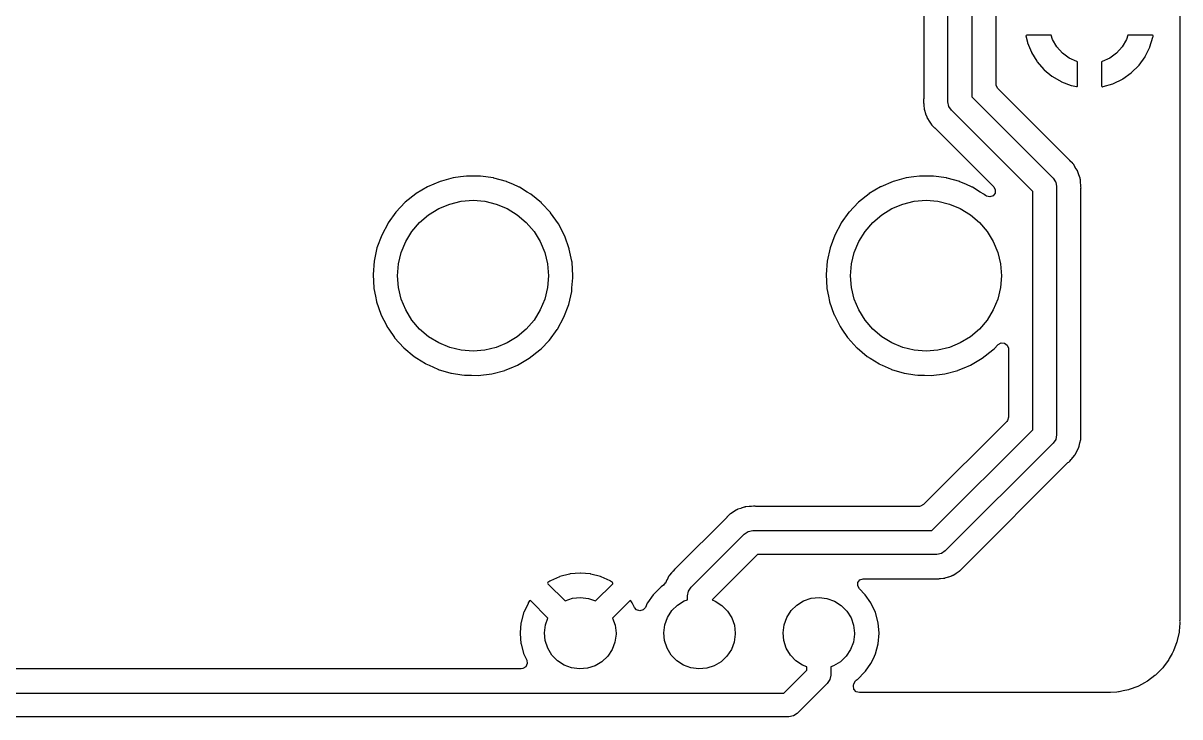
# Model space of a CAD drawing. Extents: x 191.4 to 239.9, y -111.5 to -57.3.
# Drawn here: x 215.64 to 239.89, y -111.48 to -96.93 of the extents above; entities that cross this region are included whole.
import ezdxf

# ---------------------------------------------------------------- set-up
doc = ezdxf.new("R2010")
doc.units = 0
doc.layers.add('BLACK', color=7, linetype='CONTINUOUS')

msp = doc.modelspace()

# ---------------------------------------------------------------- linework, layer by layer
at = {"layer": 'BLACK', "linetype": 'CONTINUOUS'}
for p, q in [((239.893, -83.7082), (239.893, -109.431)), ((235.03, -98.5774), (235.03, -89.4842)), ((234.522, -89.4971), (234.522, -98.5103)), ((235.53, -89.5878), (235.53, -98.4738)), ((236.039, -98.211), (236.039, -89.8506)), ((236.668, -97.1844), (236.666, -97.1944)), ((236.666, -97.1944), (236.697, -97.3288)), ((236.681, -97.1804), (236.668, -97.1844)), ((237.192, -97.1804), (236.681, -97.1804)), ((237.221, -97.2721), (237.192, -97.1804)), ((238.804, -97.1804), (238.775, -97.2721)), ((239.317, -97.1804), (238.804, -97.1804)), ((239.266, -97.4231), (239.328, -97.2193)), ((239.33, -97.1842), (239.317, -97.1804)), ((239.328, -97.2193), (239.331, -97.2092)), ((239.332, -97.1984), (239.33, -97.1842)), ((239.331, -97.2092), (239.332, -97.1984)), ((236.697, -97.3288), (236.7, -97.3387)), ((236.7, -97.3387), (236.78, -97.536)), ((237.31, -97.426), (237.221, -97.2721)), ((237.429, -97.5581), (237.31, -97.426)), ((238.686, -97.426), (238.567, -97.5581)), ((238.775, -97.2721), (238.686, -97.426)), ((239.168, -97.6236), (239.263, -97.4327)), ((239.263, -97.4327), (239.266, -97.4231)), ((236.78, -97.536), (236.784, -97.5452)), ((236.784, -97.5452), (236.896, -97.7268)), ((236.896, -97.7268), (236.902, -97.7351)), ((236.902, -97.7351), (237.041, -97.8961)), ((237.573, -97.6625), (237.429, -97.5581)), ((237.735, -97.7348), (237.573, -97.6625)), ((237.744, -97.7366), (237.735, -97.7348)), ((237.744, -98.2455), (237.744, -97.7366)), ((238.261, -97.7348), (238.252, -97.7366)), ((238.252, -97.7366), (238.252, -98.2449)), ((238.423, -97.6625), (238.261, -97.7348)), ((238.567, -97.5581), (238.423, -97.6625)), ((239.039, -97.8054), (239.163, -97.6324)), ((239.163, -97.6324), (239.168, -97.6236)), ((237.041, -97.8961), (237.049, -97.9033)), ((237.049, -97.9033), (237.212, -98.0393)), ((238.7, -98.0939), (238.873, -97.9702)), ((238.873, -97.9702), (238.881, -97.9635)), ((238.881, -97.9635), (239.032, -97.8132)), ((239.032, -97.8132), (239.039, -97.8054)), ((236.042, -98.2378), (236.039, -98.211)), ((237.212, -98.0393), (237.221, -98.0452)), ((237.221, -98.0452), (237.405, -98.1527)), ((237.405, -98.1527), (237.414, -98.1571)), ((237.414, -98.1571), (237.613, -98.2331)), ((238.286, -98.2578), (238.49, -98.1966)), ((238.49, -98.1966), (238.5, -98.1928)), ((238.5, -98.1928), (238.691, -98.0991)), ((238.691, -98.0991), (238.7, -98.0939)), ((236.076, -98.3001), (236.042, -98.2378)), ((237.585, -99.8099), (236.076, -98.3001)), ((237.613, -98.2331), (237.623, -98.236)), ((237.623, -98.236), (237.726, -98.257)), ((237.726, -98.257), (237.74, -98.2558)), ((237.74, -98.2558), (237.744, -98.2455)), ((238.252, -98.2449), (238.256, -98.2588)), ((238.256, -98.2588), (238.269, -98.2608)), ((238.269, -98.2608), (238.276, -98.2599)), ((238.276, -98.2599), (238.286, -98.2578)), ((234.52, -98.5293), (234.517, -98.5507)), ((234.517, -98.5507), (234.518, -98.558)), ((234.518, -98.558), (234.518, -98.558)), ((234.518, -98.558), (234.521, -98.6034)), ((234.522, -98.5103), (234.52, -98.5293)), ((234.521, -98.6034), (234.522, -98.6136)), ((234.522, -98.6136), (234.522, -98.6217)), ((234.522, -98.6217), (234.522, -98.6253)), ((234.522, -98.6253), (234.525, -98.6499)), ((234.525, -98.6499), (234.525, -98.6543)), ((234.525, -98.6543), (234.531, -98.727)), ((235.049, -98.6731), (235.03, -98.5774)), ((235.103, -98.7542), (235.049, -98.6731)), ((235.53, -98.4738), (237.235, -100.179)), ((234.531, -98.727), (234.534, -98.734)), ((234.534, -98.734), (234.535, -98.74)), ((234.535, -98.74), (234.536, -98.7458)), ((234.536, -98.7458), (234.537, -98.7531)), ((234.537, -98.7531), (234.562, -98.8217)), ((234.562, -98.8217), (234.563, -98.8259)), ((234.563, -98.8259), (234.586, -98.8953)), ((234.586, -98.8953), (234.59, -98.9016)), ((234.59, -98.9016), (234.592, -98.907)), ((234.592, -98.907), (234.595, -98.9125)), ((234.595, -98.9125), (234.597, -98.9193)), ((234.597, -98.9193), (234.601, -98.9255)), ((234.601, -98.9255), (234.601, -98.9255)), ((234.601, -98.9255), (234.637, -98.9804)), ((236.808, -100.459), (235.103, -98.7542)), ((234.637, -98.9804), (234.64, -98.9841)), ((234.64, -98.9841), (234.678, -99.0465)), ((234.678, -99.0465), (234.681, -99.0507)), ((234.681, -99.0507), (234.681, -99.0507)), ((234.681, -99.0507), (234.685, -99.0549)), ((234.685, -99.0549), (234.685, -99.0549)), ((234.685, -99.0549), (234.688, -99.0579)), ((234.688, -99.0579), (234.69, -99.0611)), ((234.69, -99.0611), (234.694, -99.0673)), ((234.694, -99.0673), (234.7, -99.0723)), ((234.7, -99.0723), (234.751, -99.1205)), ((234.751, -99.1205), (234.753, -99.1229)), ((234.753, -99.1229), (235.989, -100.359)), ((237.588, -99.8123), (237.585, -99.8099)), ((237.644, -99.8655), (237.588, -99.8123)), ((237.648, -99.8717), (237.644, -99.8655)), ((237.651, -99.8749), (237.648, -99.8717)), ((237.653, -99.8779), (237.651, -99.8749)), ((237.661, -99.8863), (237.653, -99.8779)), ((237.653, -99.8779), (237.653, -99.8779)), ((237.699, -99.9487), (237.661, -99.8863)), ((224.812, -100.151), (224.657, -100.171)), ((224.936, -100.134), (224.812, -100.151)), ((224.94, -100.134), (224.936, -100.134)), ((224.936, -100.134), (224.936, -100.134)), ((224.944, -100.134), (224.94, -100.134)), ((225.076, -100.135), (224.944, -100.134)), ((224.944, -100.134), (224.944, -100.134)), ((225.225, -100.135), (225.076, -100.135)), ((225.229, -100.136), (225.225, -100.135)), ((225.503, -100.175), (225.229, -100.136)), ((234.312, -100.151), (234.157, -100.171)), ((234.436, -100.134), (234.312, -100.151)), ((234.44, -100.134), (234.436, -100.134)), ((234.436, -100.134), (234.436, -100.134)), ((234.444, -100.134), (234.44, -100.134)), ((234.576, -100.135), (234.444, -100.134)), ((234.444, -100.134), (234.444, -100.134)), ((234.725, -100.135), (234.576, -100.135)), ((234.729, -100.136), (234.725, -100.135)), ((235.003, -100.175), (234.729, -100.136)), ((237.701, -99.9524), (237.699, -99.9487)), ((237.741, -100.013), (237.701, -99.9524)), ((237.744, -100.02), (237.741, -100.013)), ((237.746, -100.026), (237.744, -100.02)), ((237.749, -100.031), (237.746, -100.026)), ((237.753, -100.038), (237.749, -100.031)), ((237.755, -100.044), (237.753, -100.038)), ((237.775, -100.107), (237.755, -100.044)), ((237.755, -100.044), (237.755, -100.044)), ((237.776, -100.111), (237.775, -100.107)), ((237.801, -100.18), (237.776, -100.111)), ((224.117, -100.36), (223.879, -100.502)), ((224.12, -100.358), (224.117, -100.36)), ((224.383, -100.246), (224.12, -100.358)), ((224.409, -100.239), (224.383, -100.246)), ((224.653, -100.172), (224.409, -100.239)), ((224.657, -100.171), (224.653, -100.172)), ((224.653, -100.172), (224.653, -100.172)), ((225.507, -100.176), (225.503, -100.175)), ((225.503, -100.175), (225.503, -100.175)), ((225.511, -100.177), (225.507, -100.176)), ((225.777, -100.252), (225.511, -100.177)), ((225.511, -100.177), (225.511, -100.177)), ((225.781, -100.254), (225.777, -100.252)), ((225.777, -100.252), (225.777, -100.252)), ((225.904, -100.307), (225.781, -100.254)), ((226.038, -100.367), (225.904, -100.307)), ((226.042, -100.368), (226.038, -100.367)), ((226.038, -100.367), (226.038, -100.367)), ((226.046, -100.37), (226.042, -100.368)), ((226.208, -100.47), (226.046, -100.37)), ((226.046, -100.37), (226.046, -100.37)), ((233.617, -100.36), (233.379, -100.502)), ((233.62, -100.358), (233.617, -100.36)), ((233.883, -100.246), (233.62, -100.358)), ((233.909, -100.239), (233.883, -100.246)), ((234.153, -100.172), (233.909, -100.239)), ((234.157, -100.171), (234.153, -100.172)), ((234.153, -100.172), (234.153, -100.172)), ((235.007, -100.176), (235.003, -100.175)), ((235.003, -100.175), (235.003, -100.175)), ((235.011, -100.177), (235.007, -100.176)), ((235.277, -100.252), (235.011, -100.177)), ((235.011, -100.177), (235.011, -100.177)), ((235.281, -100.254), (235.277, -100.252)), ((235.277, -100.252), (235.277, -100.252)), ((235.404, -100.307), (235.281, -100.254)), ((235.538, -100.367), (235.404, -100.307)), ((235.542, -100.368), (235.538, -100.367)), ((235.538, -100.367), (235.538, -100.367)), ((235.546, -100.37), (235.542, -100.368)), ((235.708, -100.47), (235.546, -100.37)), ((235.546, -100.37), (235.546, -100.37)), ((235.989, -100.359), (236.023, -100.421)), ((237.235, -100.179), (237.235, -100.179)), ((237.235, -100.179), (237.286, -100.255)), ((237.286, -100.255), (237.289, -100.26)), ((237.289, -100.26), (237.308, -100.355)), ((237.308, -100.355), (237.308, -100.355)), ((237.308, -100.355), (237.308, -105.562)), ((237.802, -100.187), (237.801, -100.18)), ((237.804, -100.193), (237.802, -100.187)), ((237.805, -100.199), (237.804, -100.193)), ((237.807, -100.206), (237.805, -100.199)), ((237.811, -100.255), (237.807, -100.206)), ((237.813, -100.279), (237.811, -100.255)), ((237.813, -100.283), (237.813, -100.279)), ((237.817, -100.311), (237.813, -100.283)), ((237.817, -100.319), (237.817, -100.311)), ((237.817, -100.329), (237.817, -100.319)), ((237.82, -100.37), (237.817, -100.329)), ((237.817, -100.422), (237.818, -100.404)), ((237.818, -100.404), (237.82, -100.389)), ((237.821, -100.382), (237.82, -100.37)), ((237.82, -100.389), (237.821, -100.382)), ((237.82, -100.389), (237.82, -100.389)), ((223.876, -100.505), (223.653, -100.683)), ((223.879, -100.502), (223.876, -100.505)), ((223.879, -100.502), (223.879, -100.502)), ((224.824, -100.663), (225.072, -100.643)), ((225.072, -100.643), (225.319, -100.663)), ((226.285, -100.517), (226.208, -100.47)), ((226.506, -100.698), (226.285, -100.517)), ((233.376, -100.505), (233.153, -100.683)), ((233.379, -100.502), (233.376, -100.505)), ((233.379, -100.502), (233.379, -100.502)), ((234.324, -100.663), (234.572, -100.643)), ((234.572, -100.643), (234.819, -100.663)), ((235.785, -100.517), (235.708, -100.47)), ((235.789, -100.52), (235.785, -100.517)), ((235.82, -100.546), (235.789, -100.52)), ((235.84, -100.559), (235.82, -100.546)), ((235.909, -100.574), (235.84, -100.559)), ((235.976, -100.549), (235.909, -100.574)), ((236.018, -100.492), (235.976, -100.549)), ((236.023, -100.421), (236.018, -100.492)), ((236.808, -105.459), (236.808, -100.459)), ((237.817, -105.549), (237.817, -100.422)), ((223.455, -100.893), (223.293, -101.117)), ((223.457, -100.89), (223.455, -100.893)), ((223.455, -100.893), (223.455, -100.893)), ((223.653, -100.683), (223.457, -100.89)), ((224.142, -100.945), (224.353, -100.816)), ((224.353, -100.816), (224.583, -100.721)), ((224.583, -100.721), (224.824, -100.663)), ((225.319, -100.663), (225.56, -100.721)), ((225.56, -100.721), (225.79, -100.816)), ((225.79, -100.816), (226.001, -100.945)), ((226.509, -100.701), (226.506, -100.698)), ((226.695, -100.901), (226.509, -100.701)), ((226.509, -100.701), (226.509, -100.701)), ((232.955, -100.893), (232.793, -101.117)), ((232.957, -100.89), (232.955, -100.893)), ((232.955, -100.893), (232.955, -100.893)), ((233.153, -100.683), (232.957, -100.89)), ((233.642, -100.945), (233.853, -100.816)), ((233.853, -100.816), (234.083, -100.721)), ((234.083, -100.721), (234.324, -100.663)), ((234.819, -100.663), (235.06, -100.721)), ((235.06, -100.721), (235.29, -100.816)), ((235.29, -100.816), (235.501, -100.945)), ((223.291, -101.121), (223.157, -101.373)), ((223.293, -101.118), (223.291, -101.121)), ((223.293, -101.117), (223.293, -101.118)), ((223.792, -101.295), (223.953, -101.107)), ((223.953, -101.107), (224.142, -100.945)), ((226.001, -100.945), (226.19, -101.107)), ((226.19, -101.107), (226.351, -101.295)), ((226.7, -100.906), (226.695, -100.901)), ((226.864, -101.14), (226.7, -100.906)), ((232.791, -101.121), (232.657, -101.373)), ((232.793, -101.118), (232.791, -101.121)), ((232.793, -101.117), (232.793, -101.118)), ((233.292, -101.295), (233.453, -101.107)), ((233.453, -101.107), (233.642, -100.945)), ((235.501, -100.945), (235.69, -101.107)), ((235.69, -101.107), (235.851, -101.295)), ((223.157, -101.373), (223.059, -101.641)), ((223.662, -101.507), (223.792, -101.295)), ((226.351, -101.295), (226.481, -101.507)), ((226.995, -101.393), (226.864, -101.14)), ((232.657, -101.373), (232.559, -101.641)), ((233.162, -101.507), (233.292, -101.295)), ((235.851, -101.295), (235.981, -101.507)), ((223.567, -101.736), (223.662, -101.507)), ((226.481, -101.507), (226.576, -101.736)), ((227.09, -101.662), (226.995, -101.393)), ((233.067, -101.736), (233.162, -101.507)), ((235.981, -101.507), (236.076, -101.736)), ((223.059, -101.641), (222.999, -101.919)), ((223.509, -101.978), (223.567, -101.736)), ((226.576, -101.736), (226.634, -101.978)), ((227.091, -101.666), (227.09, -101.662)), ((227.144, -101.923), (227.091, -101.666)), ((232.559, -101.641), (232.499, -101.919)), ((233.009, -101.978), (233.067, -101.736)), ((236.076, -101.736), (236.134, -101.978)), ((222.999, -101.919), (222.976, -102.203)), ((223.49, -102.225), (223.509, -101.978)), ((226.634, -101.978), (226.654, -102.225)), ((227.148, -101.941), (227.144, -101.923)), ((227.167, -102.225), (227.148, -101.941)), ((232.499, -101.919), (232.476, -102.203)), ((232.99, -102.225), (233.009, -101.978)), ((236.134, -101.978), (236.154, -102.225)), ((222.976, -102.203), (222.993, -102.488)), ((223.509, -102.473), (223.49, -102.225)), ((226.654, -102.225), (226.634, -102.473)), ((227.147, -102.483), (227.166, -102.272)), ((227.166, -102.272), (227.167, -102.269)), ((227.166, -102.272), (227.166, -102.272)), ((227.167, -102.269), (227.167, -102.225)), ((232.476, -102.203), (232.493, -102.488)), ((233.009, -102.473), (232.99, -102.225)), ((236.154, -102.225), (236.134, -102.473)), ((222.993, -102.488), (222.994, -102.492)), ((222.994, -102.492), (222.994, -102.492)), ((222.994, -102.492), (223.025, -102.653)), ((223.567, -102.714), (223.509, -102.473)), ((226.634, -102.473), (226.576, -102.714)), ((227.078, -102.831), (227.141, -102.553)), ((227.141, -102.553), (227.147, -102.483)), ((232.493, -102.488), (232.494, -102.492)), ((232.494, -102.492), (232.494, -102.492)), ((232.494, -102.492), (232.525, -102.653)), ((233.067, -102.714), (233.009, -102.473)), ((236.134, -102.473), (236.076, -102.714)), ((223.025, -102.653), (223.048, -102.767)), ((223.048, -102.767), (223.049, -102.772)), ((223.049, -102.772), (223.049, -102.772)), ((223.049, -102.772), (223.139, -103.033)), ((223.662, -102.943), (223.567, -102.714)), ((226.576, -102.714), (226.481, -102.943)), ((226.977, -103.097), (227.078, -102.831)), ((232.525, -102.653), (232.548, -102.767)), ((232.548, -102.767), (232.549, -102.772)), ((232.549, -102.772), (232.549, -102.772)), ((232.549, -102.772), (232.639, -103.033)), ((233.162, -102.943), (233.067, -102.714)), ((236.076, -102.714), (235.981, -102.943)), ((223.139, -103.033), (223.14, -103.037)), ((223.14, -103.037), (223.142, -103.041)), ((223.142, -103.041), (223.262, -103.279)), ((223.792, -103.155), (223.662, -102.943)), ((226.481, -102.943), (226.351, -103.155)), ((232.639, -103.033), (232.64, -103.037)), ((232.64, -103.037), (232.642, -103.041)), ((232.642, -103.041), (232.762, -103.279)), ((233.292, -103.155), (233.162, -102.943)), ((235.981, -102.943), (235.851, -103.155)), ((223.262, -103.279), (223.268, -103.292)), ((223.268, -103.292), (223.304, -103.344)), ((223.953, -103.344), (223.792, -103.155)), ((226.351, -103.155), (226.19, -103.344)), ((226.841, -103.348), (226.977, -103.097)), ((232.762, -103.279), (232.768, -103.292)), ((232.768, -103.292), (232.804, -103.344)), ((233.453, -103.344), (233.292, -103.155)), ((235.851, -103.155), (235.69, -103.344)), ((223.304, -103.344), (223.425, -103.521)), ((223.425, -103.521), (223.429, -103.527)), ((223.429, -103.527), (223.621, -103.738)), ((224.142, -103.505), (223.953, -103.344)), ((224.353, -103.635), (224.142, -103.505)), ((226.001, -103.505), (225.79, -103.635)), ((226.19, -103.344), (226.001, -103.505)), ((226.675, -103.574), (226.838, -103.351)), ((226.838, -103.351), (226.841, -103.348)), ((232.804, -103.344), (232.925, -103.521)), ((232.925, -103.521), (232.929, -103.527)), ((232.929, -103.527), (233.121, -103.738)), ((233.642, -103.505), (233.453, -103.344)), ((233.853, -103.635), (233.642, -103.505)), ((235.501, -103.505), (235.29, -103.635)), ((235.69, -103.344), (235.501, -103.505)), ((223.621, -103.738), (223.625, -103.74)), ((223.625, -103.74), (223.837, -103.918)), ((224.583, -103.73), (224.353, -103.635)), ((224.824, -103.788), (224.583, -103.73)), ((225.072, -103.807), (224.824, -103.788)), ((225.319, -103.788), (225.072, -103.807)), ((225.56, -103.73), (225.319, -103.788)), ((225.79, -103.635), (225.56, -103.73)), ((226.249, -103.958), (226.474, -103.782)), ((226.474, -103.782), (226.498, -103.757)), ((226.498, -103.757), (226.669, -103.581)), ((226.669, -103.581), (226.672, -103.578)), ((226.672, -103.578), (226.675, -103.574)), ((226.675, -103.574), (226.675, -103.574)), ((233.121, -103.738), (233.125, -103.74)), ((233.125, -103.74), (233.337, -103.918)), ((234.083, -103.73), (233.853, -103.635)), ((234.324, -103.788), (234.083, -103.73)), ((234.572, -103.807), (234.324, -103.788)), ((234.819, -103.788), (234.572, -103.807)), ((235.06, -103.73), (234.819, -103.788)), ((235.29, -103.635), (235.06, -103.73)), ((235.749, -103.958), (235.974, -103.782)), ((235.974, -103.782), (235.998, -103.757)), ((235.998, -103.757), (236.083, -103.669)), ((236.083, -103.669), (236.145, -103.634)), ((236.145, -103.634), (236.216, -103.638)), ((236.216, -103.638), (236.273, -103.68)), ((236.273, -103.68), (236.299, -103.746)), ((236.299, -103.746), (236.3, -103.757)), ((236.3, -103.757), (236.3, -105.196)), ((223.837, -103.918), (223.837, -103.918)), ((223.837, -103.918), (223.84, -103.92)), ((223.84, -103.92), (223.896, -103.956)), ((223.896, -103.956), (224.078, -104.07)), ((226.003, -104.102), (226.249, -103.958)), ((233.337, -103.918), (233.337, -103.918)), ((233.337, -103.918), (233.34, -103.92)), ((233.34, -103.92), (233.396, -103.956)), ((233.396, -103.956), (233.578, -104.07)), ((235.503, -104.102), (235.749, -103.958)), ((224.078, -104.07), (224.078, -104.07)), ((224.078, -104.07), (224.081, -104.072)), ((224.081, -104.072), (224.152, -104.104)), ((224.152, -104.104), (224.337, -104.187)), ((224.337, -104.187), (224.337, -104.187)), ((224.337, -104.187), (224.341, -104.189)), ((224.341, -104.189), (224.345, -104.19)), ((224.345, -104.19), (224.345, -104.19)), ((224.345, -104.19), (224.61, -104.269)), ((224.61, -104.269), (224.61, -104.269)), ((224.61, -104.269), (224.615, -104.27)), ((224.615, -104.27), (224.619, -104.271)), ((224.619, -104.271), (224.619, -104.271)), ((224.619, -104.271), (224.837, -104.304)), ((225.181, -104.318), (225.464, -104.283)), ((225.464, -104.283), (225.74, -104.211)), ((225.74, -104.211), (225.744, -104.209)), ((225.744, -104.209), (225.872, -104.157)), ((225.744, -104.209), (225.744, -104.209)), ((225.872, -104.157), (226.003, -104.102)), ((233.578, -104.07), (233.578, -104.07)), ((233.578, -104.07), (233.581, -104.072)), ((233.581, -104.072), (233.652, -104.104)), ((233.652, -104.104), (233.837, -104.187)), ((233.837, -104.187), (233.837, -104.187)), ((233.837, -104.187), (233.841, -104.189)), ((233.841, -104.189), (233.845, -104.19)), ((233.845, -104.19), (233.845, -104.19)), ((233.845, -104.19), (234.11, -104.269)), ((234.11, -104.269), (234.11, -104.269)), ((234.11, -104.269), (234.115, -104.27)), ((234.115, -104.27), (234.119, -104.271)), ((234.119, -104.271), (234.119, -104.271)), ((234.119, -104.271), (234.337, -104.304)), ((234.681, -104.318), (234.964, -104.283)), ((234.964, -104.283), (235.24, -104.211)), ((235.24, -104.211), (235.244, -104.209)), ((235.244, -104.209), (235.372, -104.157)), ((235.244, -104.209), (235.244, -104.209)), ((235.372, -104.157), (235.503, -104.102)), ((224.837, -104.304), (224.896, -104.313)), ((224.896, -104.313), (225.041, -104.315)), ((225.041, -104.315), (225.177, -104.318)), ((225.177, -104.318), (225.177, -104.318)), ((225.177, -104.318), (225.181, -104.318)), ((234.337, -104.304), (234.396, -104.313)), ((234.396, -104.313), (234.541, -104.315)), ((234.541, -104.315), (234.677, -104.318)), ((234.677, -104.318), (234.677, -104.318)), ((234.677, -104.318), (234.681, -104.318)), ((236.3, -105.196), (236.28, -105.264)), ((236.263, -105.285), (234.52, -107.028)), ((234.694, -107.573), (236.808, -105.459)), ((236.28, -105.264), (236.263, -105.285)), ((237.235, -105.739), (234.974, -108)), ((237.289, -105.658), (237.235, -105.739)), ((237.308, -105.562), (237.289, -105.658)), ((237.783, -105.803), (237.798, -105.732)), ((237.798, -105.732), (237.799, -105.728)), ((237.799, -105.728), (237.815, -105.662)), ((237.815, -105.662), (237.816, -105.657)), ((237.816, -105.657), (237.817, -105.646)), ((237.817, -105.553), (237.817, -105.549)), ((237.819, -105.63), (237.817, -105.553)), ((237.817, -105.637), (237.819, -105.63)), ((237.817, -105.642), (237.817, -105.637)), ((237.817, -105.646), (237.817, -105.642)), ((237.817, -105.646), (237.817, -105.646)), ((237.689, -105.992), (237.694, -105.986)), ((237.694, -105.986), (237.697, -105.98)), ((237.697, -105.98), (237.7, -105.975)), ((237.7, -105.975), (237.703, -105.969)), ((237.703, -105.969), (237.708, -105.964)), ((237.708, -105.964), (237.739, -105.898)), ((237.739, -105.898), (237.741, -105.894)), ((237.741, -105.894), (237.774, -105.829)), ((237.774, -105.829), (237.776, -105.821)), ((237.776, -105.821), (237.778, -105.816)), ((237.778, -105.816), (237.78, -105.81)), ((237.78, -105.81), (237.783, -105.803)), ((235.343, -108.35), (237.547, -106.146)), ((237.547, -106.146), (237.562, -106.134)), ((237.562, -106.134), (237.573, -106.125)), ((237.573, -106.125), (237.579, -106.121)), ((237.573, -106.125), (237.573, -106.125)), ((237.579, -106.121), (237.584, -106.115)), ((237.584, -106.115), (237.613, -106.081)), ((237.584, -106.115), (237.584, -106.115)), ((237.613, -106.081), (237.62, -106.073)), ((237.62, -106.073), (237.626, -106.067)), ((237.626, -106.067), (237.643, -106.045)), ((237.643, -106.045), (237.646, -106.042)), ((237.646, -106.042), (237.689, -105.992)), ((237.689, -105.992), (237.689, -105.992)), ((230.53, -107.183), (230.468, -107.22)), ((230.534, -107.18), (230.53, -107.183)), ((230.589, -107.144), (230.534, -107.18)), ((230.595, -107.14), (230.589, -107.144)), ((230.589, -107.144), (230.589, -107.144)), ((230.602, -107.138), (230.595, -107.14)), ((230.607, -107.135), (230.602, -107.138)), ((230.613, -107.132), (230.607, -107.135)), ((230.619, -107.129), (230.613, -107.132)), ((230.626, -107.126), (230.619, -107.129)), ((230.688, -107.106), (230.626, -107.126)), ((230.626, -107.126), (230.626, -107.126)), ((230.692, -107.105), (230.688, -107.106)), ((230.761, -107.08), (230.692, -107.105)), ((230.768, -107.079), (230.761, -107.08)), ((230.774, -107.078), (230.768, -107.079)), ((230.78, -107.076), (230.774, -107.078)), ((230.787, -107.074), (230.78, -107.076)), ((230.794, -107.074), (230.787, -107.074)), ((230.86, -107.068), (230.794, -107.074)), ((230.794, -107.074), (230.794, -107.074)), ((230.864, -107.068), (230.86, -107.068)), ((230.879, -107.066), (230.864, -107.068)), ((230.893, -107.064), (230.879, -107.066)), ((230.901, -107.064), (230.893, -107.064)), ((230.911, -107.064), (230.901, -107.064)), ((230.956, -107.06), (230.911, -107.064)), ((230.963, -107.06), (230.956, -107.06)), ((230.956, -107.06), (230.956, -107.06)), ((230.971, -107.061), (230.963, -107.06)), ((230.985, -107.063), (230.971, -107.061)), ((230.971, -107.061), (230.971, -107.061)), ((231.004, -107.064), (230.985, -107.063)), ((234.431, -107.064), (231.004, -107.064)), ((234.458, -107.062), (234.431, -107.064)), ((234.52, -107.028), (234.458, -107.062)), ((230.391, -107.296), (229.333, -108.354)), ((230.394, -107.293), (230.391, -107.296)), ((230.442, -107.242), (230.394, -107.293)), ((230.447, -107.237), (230.442, -107.242)), ((230.453, -107.233), (230.447, -107.237)), ((230.456, -107.23), (230.453, -107.233)), ((230.459, -107.228), (230.456, -107.23)), ((230.468, -107.22), (230.459, -107.228)), ((230.459, -107.228), (230.459, -107.228)), ((229.645, -108.761), (230.76, -107.646)), ((230.76, -107.646), (230.841, -107.592)), ((230.841, -107.592), (230.937, -107.573)), ((230.937, -107.573), (234.694, -107.573)), ((231.04, -108.073), (230.085, -109.028)), ((234.798, -108.073), (231.04, -108.073)), ((234.893, -108.054), (234.798, -108.073)), ((234.974, -108), (234.893, -108.054)), ((229.296, -108.385), (229.267, -108.42)), ((229.301, -108.38), (229.296, -108.385)), ((229.296, -108.385), (229.296, -108.385)), ((229.307, -108.375), (229.301, -108.38)), ((229.318, -108.367), (229.307, -108.375)), ((229.307, -108.375), (229.307, -108.375)), ((229.333, -108.354), (229.318, -108.367)), ((235.278, -108.416), (235.281, -108.413)), ((235.281, -108.413), (235.287, -108.409)), ((235.287, -108.409), (235.341, -108.353)), ((235.341, -108.353), (235.343, -108.35)), ((226.686, -108.635), (226.644, -108.664)), ((226.695, -108.629), (226.686, -108.635)), ((226.885, -108.541), (226.695, -108.629)), ((226.895, -108.537), (226.885, -108.541)), ((227.097, -108.483), (226.895, -108.537)), ((227.108, -108.481), (227.097, -108.483)), ((227.316, -108.463), (227.108, -108.481)), ((227.327, -108.463), (227.316, -108.463)), ((227.535, -108.481), (227.327, -108.463)), ((227.546, -108.483), (227.535, -108.481)), ((227.748, -108.537), (227.546, -108.483)), ((227.758, -108.541), (227.748, -108.537)), ((227.948, -108.629), (227.758, -108.541)), ((227.958, -108.635), (227.948, -108.629)), ((227.998, -108.663), (227.958, -108.635)), ((229.139, -108.607), (229.106, -108.672)), ((229.141, -108.603), (229.139, -108.607)), ((229.172, -108.537), (229.141, -108.603)), ((229.176, -108.531), (229.172, -108.537)), ((229.18, -108.526), (229.176, -108.531)), ((229.183, -108.521), (229.18, -108.526)), ((229.186, -108.514), (229.183, -108.521)), ((229.194, -108.506), (229.186, -108.514)), ((229.234, -108.459), (229.194, -108.506)), ((229.236, -108.455), (229.234, -108.459)), ((229.252, -108.436), (229.236, -108.455)), ((229.254, -108.433), (229.252, -108.436)), ((229.26, -108.427), (229.254, -108.433)), ((229.267, -108.42), (229.26, -108.427)), ((233.144, -108.663), (233.186, -108.607)), ((233.186, -108.607), (233.253, -108.582)), ((233.253, -108.582), (233.262, -108.581)), ((233.262, -108.581), (234.731, -108.581)), ((234.731, -108.581), (234.749, -108.583)), ((234.749, -108.583), (234.764, -108.585)), ((234.764, -108.585), (234.764, -108.585)), ((234.764, -108.585), (234.771, -108.586)), ((234.771, -108.586), (234.778, -108.586)), ((234.778, -108.586), (234.824, -108.582)), ((234.778, -108.586), (234.778, -108.586)), ((234.824, -108.582), (234.834, -108.581)), ((234.834, -108.581), (234.842, -108.581)), ((234.842, -108.581), (234.855, -108.58)), ((234.855, -108.58), (234.87, -108.578)), ((234.87, -108.578), (234.874, -108.578)), ((234.874, -108.578), (234.94, -108.572)), ((234.94, -108.572), (234.94, -108.572)), ((234.94, -108.572), (234.947, -108.572)), ((234.947, -108.572), (234.954, -108.57)), ((234.954, -108.57), (234.96, -108.568)), ((234.96, -108.568), (234.966, -108.567)), ((234.966, -108.567), (234.973, -108.566)), ((234.973, -108.566), (235.042, -108.541)), ((235.042, -108.541), (235.046, -108.54)), ((235.046, -108.54), (235.109, -108.52)), ((235.109, -108.52), (235.115, -108.517)), ((235.109, -108.52), (235.109, -108.52)), ((235.115, -108.517), (235.122, -108.514)), ((235.122, -108.514), (235.127, -108.511)), ((235.127, -108.511), (235.133, -108.508)), ((235.133, -108.508), (235.14, -108.506)), ((235.14, -108.506), (235.174, -108.483)), ((235.174, -108.483), (235.201, -108.466)), ((235.201, -108.466), (235.204, -108.463)), ((235.204, -108.463), (235.267, -108.426)), ((235.267, -108.426), (235.275, -108.418)), ((235.275, -108.418), (235.278, -108.416)), ((235.275, -108.418), (235.275, -108.418)), ((226.644, -108.664), (226.636, -108.674)), ((226.636, -108.674), (226.643, -108.687)), ((226.643, -108.687), (227.002, -109.047)), ((227.64, -109.047), (228.001, -108.687)), ((228.007, -108.675), (227.998, -108.663)), ((228.001, -108.687), (228.007, -108.675)), ((229.01, -108.757), (228.854, -108.913)), ((229.014, -108.754), (229.01, -108.757)), ((229.066, -108.718), (229.014, -108.754)), ((229.014, -108.754), (229.014, -108.754)), ((229.103, -108.67), (229.066, -108.718)), ((229.106, -108.672), (229.103, -108.67)), ((229.572, -108.938), (229.591, -108.843)), ((229.591, -108.843), (229.645, -108.761)), ((233.139, -108.734), (233.144, -108.663)), ((233.173, -108.797), (233.139, -108.734)), ((233.289, -108.913), (233.173, -108.797)), ((226.226, -109.099), (226.137, -109.288)), ((226.231, -109.089), (226.226, -109.099)), ((226.259, -109.049), (226.231, -109.089)), ((226.271, -109.04), (226.259, -109.049)), ((226.283, -109.046), (226.271, -109.04)), ((226.644, -109.407), (226.283, -109.046)), ((227.002, -109.047), (227.161, -108.993)), ((227.002, -109.047), (227.002, -109.047)), ((227.161, -108.993), (227.327, -108.975)), ((227.327, -108.975), (227.493, -108.995)), ((227.493, -108.995), (227.64, -109.047)), ((228.359, -109.047), (228, -109.406)), ((228.373, -109.04), (228.359, -109.047)), ((228.383, -109.048), (228.373, -109.04)), ((228.412, -109.089), (228.383, -109.048)), ((228.418, -109.099), (228.412, -109.089)), ((228.457, -109.184), (228.418, -109.099)), ((228.725, -109.098), (228.686, -109.184)), ((228.728, -109.094), (228.725, -109.098)), ((228.725, -109.098), (228.725, -109.098)), ((228.731, -109.089), (228.728, -109.094)), ((228.851, -108.918), (228.731, -109.089)), ((228.854, -108.913), (228.851, -108.918)), ((228.851, -108.918), (228.851, -108.918)), ((229.24, -109.251), (229.36, -109.134)), ((229.36, -109.134), (229.502, -109.047)), ((229.502, -109.047), (229.572, -109.023)), ((229.572, -109.023), (229.572, -108.938)), ((230.085, -109.028), (230.15, -109.051)), ((230.15, -109.051), (230.292, -109.141)), ((231.74, -109.251), (231.86, -109.134)), ((231.86, -109.134), (232.002, -109.047)), ((232.002, -109.047), (232.161, -108.993)), ((232.161, -108.993), (232.327, -108.975)), ((232.327, -108.975), (232.493, -108.995)), ((232.493, -108.995), (232.65, -109.051)), ((232.65, -109.051), (232.792, -109.141)), ((233.293, -108.918), (233.289, -108.913)), ((233.413, -109.089), (233.293, -108.918)), ((233.293, -108.918), (233.293, -108.918)), ((233.416, -109.094), (233.413, -109.089)), ((233.418, -109.098), (233.416, -109.094)), ((233.418, -109.099), (233.418, -109.098)), ((233.418, -109.098), (233.418, -109.098)), ((233.509, -109.293), (233.418, -109.099)), ((226.134, -109.299), (226.079, -109.501)), ((226.137, -109.288), (226.134, -109.299)), ((228.502, -109.236), (228.457, -109.184)), ((228.57, -109.256), (228.502, -109.236)), ((228.639, -109.237), (228.57, -109.256)), ((228.686, -109.184), (228.639, -109.237)), ((229.15, -109.392), (229.24, -109.251)), ((230.292, -109.141), (230.409, -109.259)), ((230.409, -109.259), (230.498, -109.401)), ((231.65, -109.392), (231.74, -109.251)), ((232.792, -109.141), (232.909, -109.259)), ((232.909, -109.259), (232.998, -109.401)), ((233.566, -109.506), (233.509, -109.293)), ((226.078, -109.511), (226.059, -109.72)), ((226.079, -109.501), (226.078, -109.511)), ((226.572, -109.715), (226.593, -109.549)), ((226.593, -109.549), (226.644, -109.407)), ((228, -109.406), (228.053, -109.559)), ((228.053, -109.559), (228.072, -109.725)), ((229.072, -109.715), (229.093, -109.549)), ((229.093, -109.549), (229.15, -109.392)), ((230.498, -109.401), (230.553, -109.559)), ((230.553, -109.559), (230.572, -109.725)), ((231.572, -109.715), (231.593, -109.549)), ((231.593, -109.549), (231.65, -109.392)), ((232.998, -109.401), (233.053, -109.559)), ((233.053, -109.559), (233.072, -109.725)), ((233.585, -109.725), (233.566, -109.506)), ((239.891, -109.515), (239.879, -109.684)), ((239.892, -109.45), (239.888, -109.474)), ((239.888, -109.474), (239.889, -109.483)), ((239.889, -109.483), (239.889, -109.483)), ((239.889, -109.483), (239.89, -109.489)), ((239.89, -109.489), (239.891, -109.515)), ((239.893, -109.431), (239.892, -109.45)), ((226.059, -109.72), (226.059, -109.731)), ((226.059, -109.731), (226.078, -109.939)), ((226.588, -109.881), (226.572, -109.715)), ((228.071, -109.746), (228.048, -109.912)), ((228.072, -109.725), (228.071, -109.746)), ((229.088, -109.881), (229.072, -109.715)), ((230.571, -109.746), (230.548, -109.912)), ((230.572, -109.725), (230.571, -109.746)), ((231.588, -109.881), (231.572, -109.715)), ((233.071, -109.746), (233.048, -109.912)), ((233.072, -109.725), (233.071, -109.746)), ((233.566, -109.945), (233.585, -109.725)), ((239.876, -109.702), (239.838, -109.877)), ((239.879, -109.684), (239.876, -109.702)), ((226.078, -109.939), (226.079, -109.95)), ((226.079, -109.95), (226.134, -110.152)), ((226.641, -110.04), (226.588, -109.881)), ((226.727, -110.183), (226.641, -110.04)), ((227.989, -110.068), (227.896, -110.207)), ((228.048, -109.912), (227.989, -110.068)), ((229.141, -110.04), (229.088, -109.881)), ((229.227, -110.183), (229.141, -110.04)), ((230.489, -110.068), (230.396, -110.207)), ((230.548, -109.912), (230.489, -110.068)), ((231.641, -110.04), (231.588, -109.881)), ((231.727, -110.183), (231.641, -110.04)), ((232.989, -110.068), (232.896, -110.207)), ((233.048, -109.912), (232.989, -110.068)), ((233.509, -110.157), (233.566, -109.945)), ((239.754, -110.108), (239.732, -110.148)), ((239.761, -110.092), (239.754, -110.108)), ((239.83, -109.909), (239.761, -110.092)), ((239.835, -109.892), (239.83, -109.909)), ((239.838, -109.877), (239.835, -109.892)), ((226.134, -110.152), (226.137, -110.162)), ((226.137, -110.162), (226.198, -110.293)), ((226.198, -110.293), (226.209, -110.363)), ((226.844, -110.303), (226.727, -110.183)), ((226.983, -110.395), (226.844, -110.303)), ((227.775, -110.323), (227.631, -110.408)), ((227.896, -110.207), (227.775, -110.323)), ((229.344, -110.303), (229.227, -110.183)), ((229.483, -110.395), (229.344, -110.303)), ((230.275, -110.323), (230.131, -110.408)), ((230.396, -110.207), (230.275, -110.323)), ((231.844, -110.303), (231.727, -110.183)), ((231.983, -110.395), (231.844, -110.303)), ((232.775, -110.323), (232.631, -110.408)), ((232.896, -110.207), (232.775, -110.323)), ((233.416, -110.357), (233.418, -110.352)), ((233.418, -110.352), (233.487, -110.204)), ((233.418, -110.352), (233.418, -110.352)), ((233.487, -110.204), (233.509, -110.157)), ((239.651, -110.294), (239.551, -110.428)), ((239.661, -110.279), (239.651, -110.294)), ((239.672, -110.258), (239.661, -110.279)), ((239.732, -110.148), (239.672, -110.258)), ((226.084, -110.472), (205.836, -110.472)), ((226.12, -110.467), (226.084, -110.472)), ((226.18, -110.428), (226.12, -110.467)), ((226.209, -110.363), (226.18, -110.428)), ((227.14, -110.453), (226.983, -110.395)), ((227.306, -110.475), (227.14, -110.453)), ((227.472, -110.46), (227.306, -110.475)), ((227.631, -110.408), (227.472, -110.46)), ((229.64, -110.453), (229.483, -110.395)), ((229.806, -110.475), (229.64, -110.453)), ((229.972, -110.46), (229.806, -110.475)), ((230.131, -110.408), (229.972, -110.46)), ((231.591, -110.98), (232.072, -110.5)), ((232.072, -110.427), (231.983, -110.395)), ((232.072, -110.5), (232.072, -110.427)), ((232.631, -110.408), (232.572, -110.428)), ((232.572, -110.428), (232.572, -110.604)), ((233.134, -110.693), (233.289, -110.537)), ((233.289, -110.537), (233.299, -110.524)), ((233.299, -110.524), (233.413, -110.361)), ((233.413, -110.361), (233.416, -110.357)), ((233.413, -110.361), (233.413, -110.361)), ((239.522, -110.464), (239.385, -110.602)), ((239.534, -110.45), (239.522, -110.464)), ((239.551, -110.428), (239.534, -110.45)), ((232.498, -110.781), (231.872, -111.407)), ((232.553, -110.699), (232.498, -110.781)), ((232.572, -110.604), (232.553, -110.699)), ((233.05, -110.828), (233.051, -110.821)), ((233.06, -110.899), (233.05, -110.828)), ((233.051, -110.821), (233.058, -110.788)), ((233.058, -110.788), (233.092, -110.725)), ((233.092, -110.725), (233.109, -110.71)), ((233.109, -110.71), (233.129, -110.696)), ((233.129, -110.696), (233.134, -110.693)), ((233.129, -110.696), (233.129, -110.696)), ((239.029, -110.833), (239.012, -110.841)), ((239.149, -110.768), (239.029, -110.833)), ((239.2, -110.74), (239.149, -110.768)), ((239.215, -110.73), (239.2, -110.74)), ((239.371, -110.613), (239.215, -110.73)), ((239.385, -110.602), (239.371, -110.613)), ((205.573, -110.98), (231.591, -110.98)), ((233.106, -110.952), (233.06, -110.899)), ((233.175, -110.972), (233.106, -110.952)), ((238.36, -110.972), (233.175, -110.972)), ((238.376, -110.971), (238.36, -110.972)), ((238.398, -110.968), (238.376, -110.971)), ((238.407, -110.967), (238.398, -110.968)), ((238.398, -110.968), (238.398, -110.968)), ((238.416, -110.969), (238.407, -110.967)), ((238.425, -110.969), (238.416, -110.969)), ((238.442, -110.969), (238.425, -110.969)), ((238.572, -110.96), (238.442, -110.969)), ((238.604, -110.958), (238.572, -110.96)), ((238.622, -110.955), (238.604, -110.958)), ((238.707, -110.937), (238.622, -110.955)), ((238.813, -110.914), (238.707, -110.937)), ((238.83, -110.909), (238.813, -110.914)), ((239.012, -110.841), (238.83, -110.909)), ((231.695, -111.48), (205.469, -111.48)), ((231.791, -111.461), (231.695, -111.48)), ((231.872, -111.407), (231.791, -111.461))]:
    msp.add_line(p, q, dxfattribs=at)

doc.saveas('drawing.dxf')
